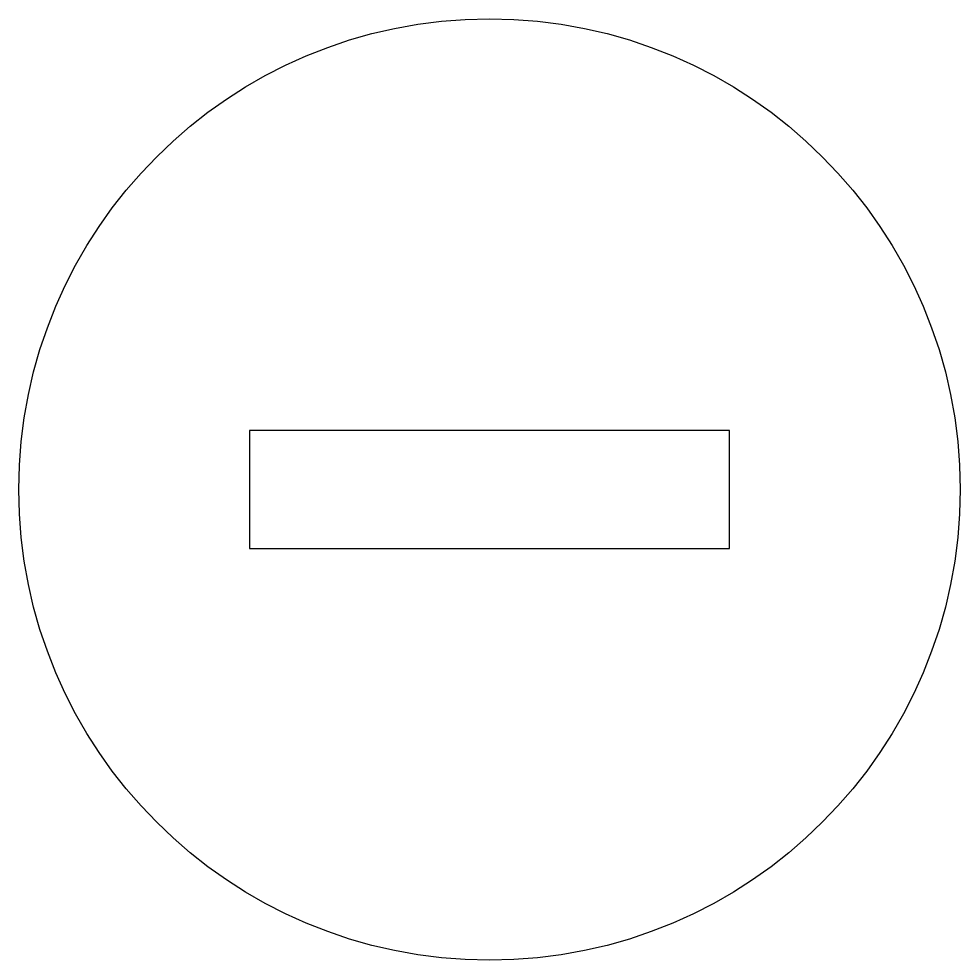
# Model space of a CAD drawing. Header units: millimetres. Extents: x -10 to 10, y -10 to 10.
import ezdxf

# ---------------------------------------------------------------- set-up
doc = ezdxf.new("R2010")
doc.units = ezdxf.units.MM

msp = doc.modelspace()

# ---------------------------------------------------------------- linework, layer by layer
at = {"color": 7, "linetype": 'Continuous', "lineweight": 25}
for p, q in [((5.1, 1.25), (-5.1, 1.25)), ((-5.1, 1.25), (-5.1, -1.25)), ((5.1, -1.25), (5.1, 1.25)), ((-5.1, -1.25), (5.1, -1.25))]:
    msp.add_line(p, q, dxfattribs=at)
msp.add_circle((0, 0), 10, dxfattribs=at)

doc.saveas('drawing.dxf')
